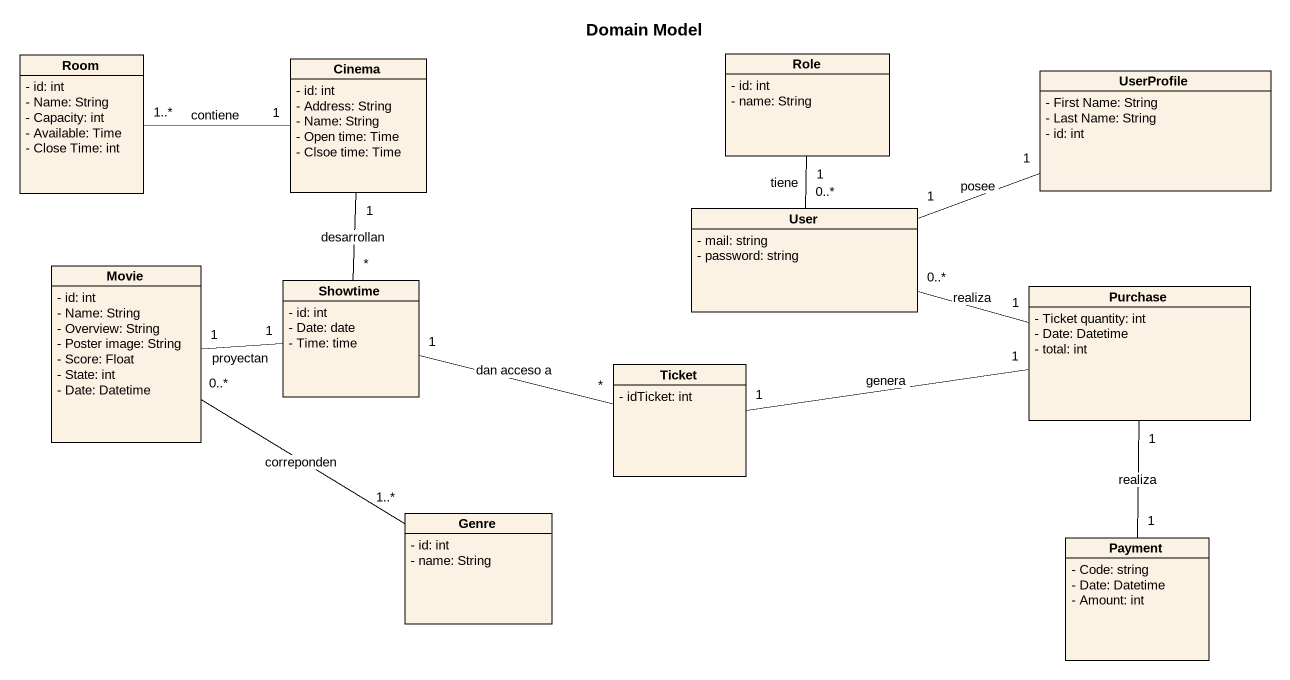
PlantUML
@startuml
title Domain Model
hide circle
hide empty members
skinparam classAttributeIconSize 0
class Room {
  - id: int
  - Name: String
  - Capacity: int
  - Available: Time
  - Close Time: int
}
class Cinema {
  - id: int
  - Address: String
  - Name: String
  - Open time: Time
  - Clsoe time: Time
}
class Role {
  - id: int
  - name: String
}
class UserProfile {
  - First Name: String
  - Last Name: String
  - id: int
}
class User {
  - mail: string
  - password: string
}
class Movie {
  - id: int
  - Name: String
  - Overview: String
  - Poster image: String
  - Score: Float
  - State: int
  - Date: Datetime
}
class Showtime {
  - id: int
  - Date: date
  - Time: time
}
class Purchase {
  - Ticket quantity: int
  - Date: Datetime
  - total: int
}
class Ticket {
  - idTicket: int
}
class Genre {
  - id: int
  - name: String
}
class Payment {
  - Code: string
  - Date: Datetime
  - Amount: int
}
Room "1..*" -right- "1" Cinema : contiene
User "0..*" -up- "1" Role : tiene
User "1" -right- "1" UserProfile : posee
Showtime "*" -up- "1" Cinema : desarrollan
Showtime "1" -left- "1" Movie : proyectan
Purchase "1" -left- "0..*" User : realiza
Purchase "1" -left- "1" Ticket : genera
Ticket "*" -left- "1" Showtime : dan acceso a
Genre "1..*" -up- "0..*" Movie : correponden
Payment "1" -up- "1" Purchase : realiza
@enduml
